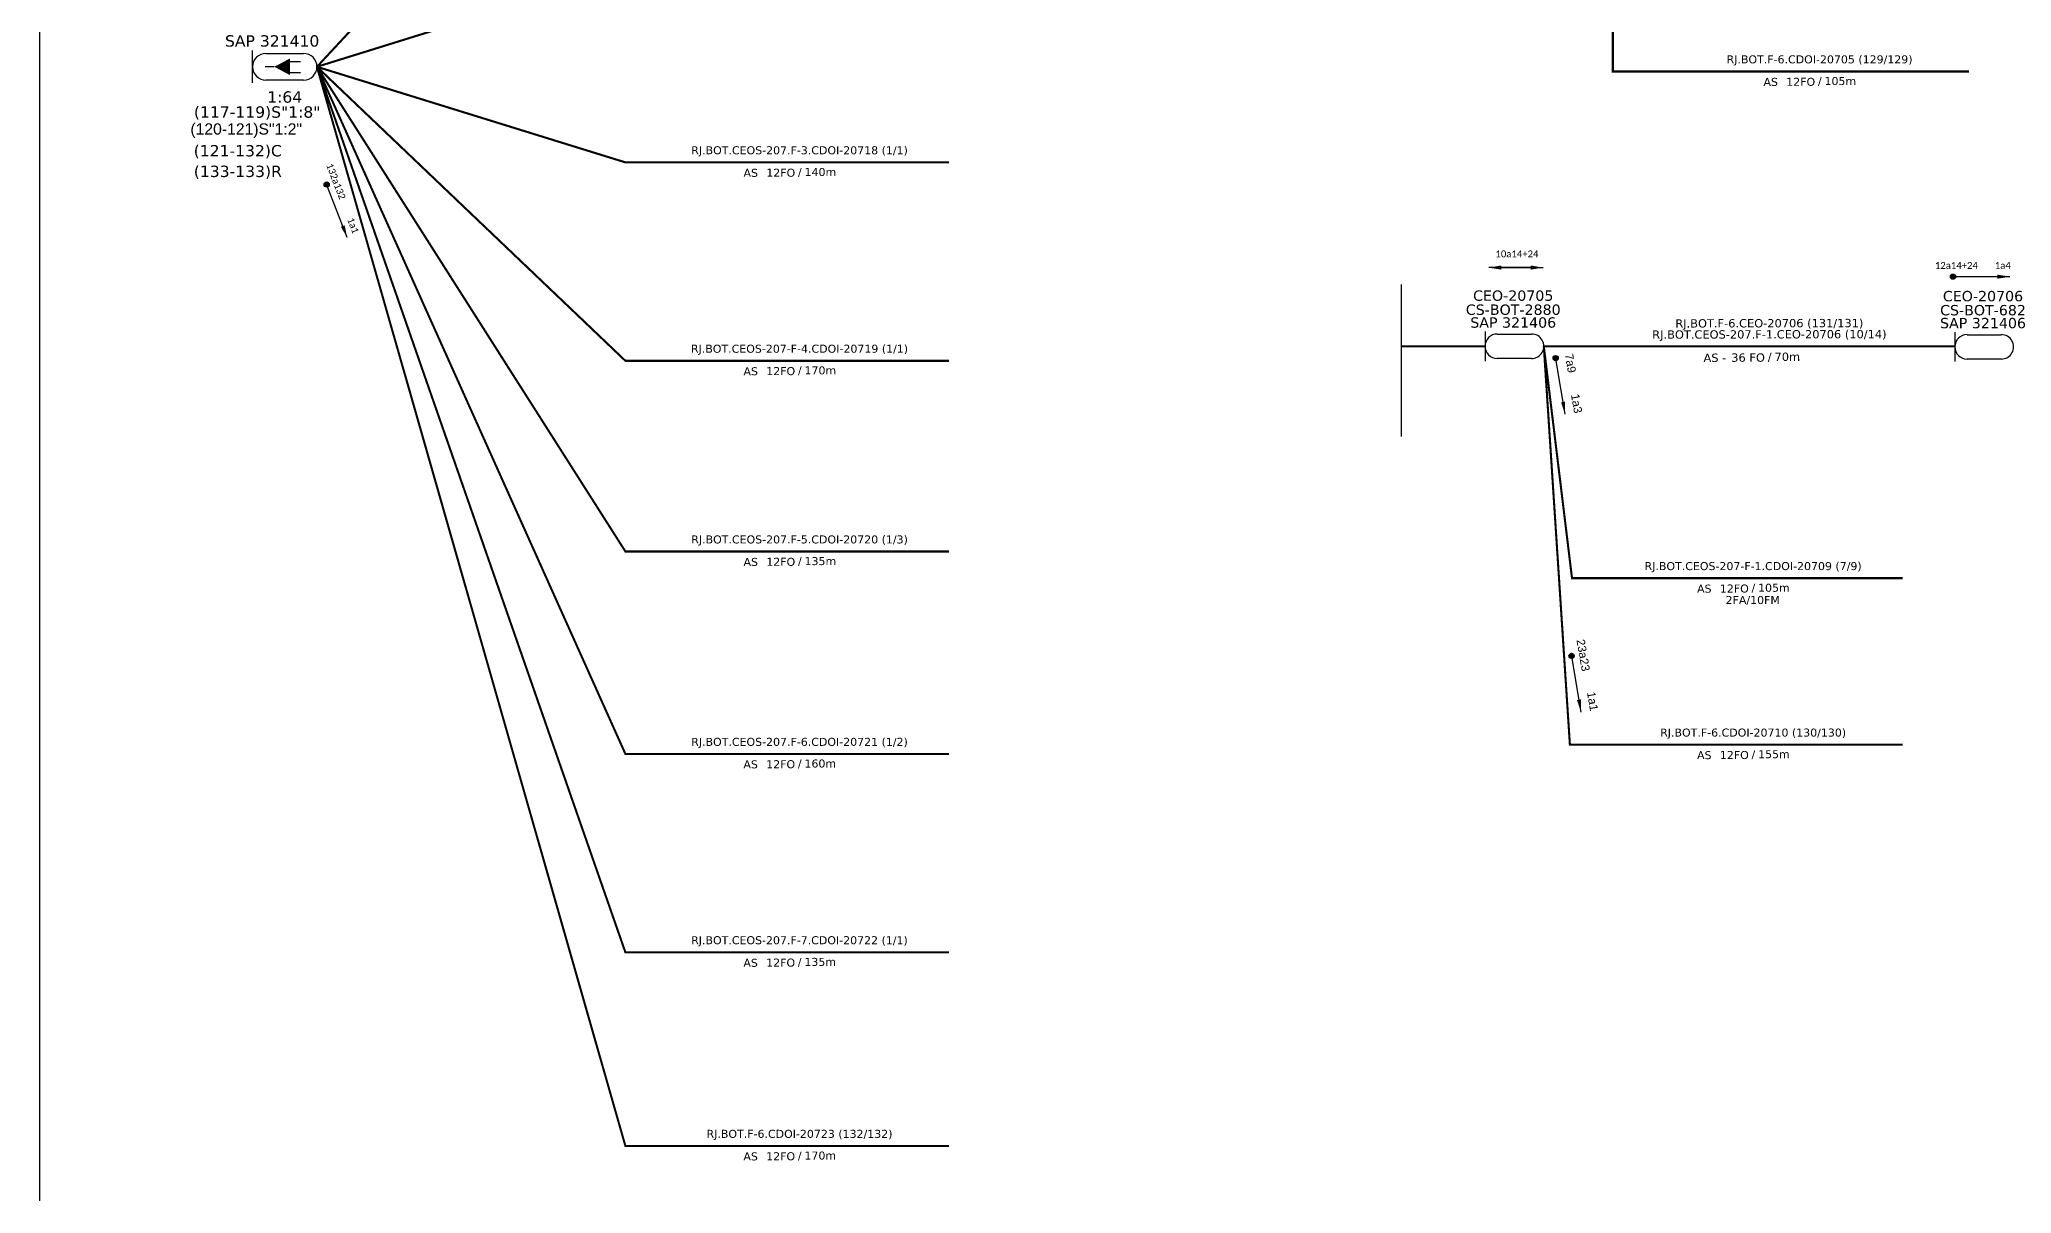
# Model space of a CAD drawing. Extents: x -89 to 1702, y 705 to 1299.
# Drawn here: x -89.3 to 266, y 940.2 to 1148 of the extents above; entities that cross this region are included whole.
import ezdxf
from ezdxf.enums import TextEntityAlignment as Align

# ---------------------------------------------------------------- set-up
doc = ezdxf.new("R2010")
doc.units = 0
for name, color, linetype in [('20.4-CEOS', 1, 'Continuous'), ('20.5-CEO', 1, 'Continuous'), ('CAP a instalar', 1, 'Continuous'), ('Seta indicação do cabo', 7, 'Continuous')]:
    doc.layers.add(name, color=color, linetype=linetype)
doc.layers.add('40.1-ETIQUETAS', color=1, linetype='Continuous', lineweight=20)
doc.styles.add('siredit', font='verdana.ttf')
doc.styles.get("Standard").update_dxf_attribs({"font": 'arial.ttf'})
doc.linetypes.add('FENCELINE1', pattern='A,0.25,-0.1,[133,ltypeshp.shx,S=0.1,R=0,X=-0.1,Y=0],-0.1,1', length=1.45)
doc.dimstyles.new('CC', dxfattribs={"dimtxt": 1, "dimasz": 2, "dimexe": 0.18, "dimexo": 0.0625, "dimgap": 0.09, "dimtad": 0, "dimdec": 0, "dimrnd": 1, "dimzin": 0, "dimdsep": 46, "dimtxsty": 'siredit', "dimblk": 'NONE', "dimcen": 0, "dimse1": 1, "dimse2": 1, "dimsd1": 1, "dimsd2": 1, "dimclrt": 7, "dimadec": 0, "dimazin": 0, "dimtfac": 1, "dimtdec": 0, "dimtofl": 0, "dimtmove": 0, "dimatfit": 3, "dimfxl": 0, "dimtolj": 1, "dimtzin": 0, "dimarcsym": 0})

# ---------------------------------------------------------------- blocks, each defined once
blk = doc.blocks.new('CEO_CT_DRT')
at = {"layer": '20.5-CEO', "color": 0}
for p, q in [((-1.56, 1.26), (1.8, 1.26)), ((1.8, -1.13), (-1.56, -1.13))]:
    blk.add_line(p, q, dxfattribs=at)
blk.add_lwpolyline([(-2.75, 1.51), (-2.75, -1.38)], dxfattribs=at)
for centre, start, end in [((-1.56, 0.07), 90, 270), ((1.8, 0.07), 270, 90)]:
    blk.add_arc(centre, 1.2, start, end, dxfattribs=at)
at = {"layer": '20.5-CEO', "color": 7, "style": 'siredit'}
for tag, p in [('CEO_Nº', (0.12, 5.61)), ('LOCAL', (0.12, 4.23)), ('SAP', (0.12, 2.97)), ('FIBRAS_RESERVA', (0.12, -1.94))]:
    blk.add_attdef(tag, text='', height=1.01, dxfattribs=at).set_placement(p, align=Align.TOP_CENTER)
blk = doc.blocks.new('ETIQUETA_RS5F')
at = {"layer": '40.1-ETIQUETAS', "color": 0, "style": 'siredit'}
blk.add_text('/', height=1.5, dxfattribs=at).set_placement((1.58, -1.95), align=Align.MIDDLE_RIGHT)
for tag, p in [('ETIQUETA_R_PRIMARIA', (1.21, 4.1)), ('ETIQUETA_R_SECUNDARIA', (1.21, 2.1)), ('F_ATIVAS/F_MORTAS', (1.14, -4.24))]:
    blk.add_attdef(tag, text='', height=1.5, dxfattribs=at).set_placement(p, align=Align.MIDDLE_CENTER)
for tag, p in [('TIPO_CABO', (-6.58, -2.12)), ('CAP_CABO', (0.4, -2.09))]:
    blk.add_attdef(tag, text='', height=1.5, dxfattribs=at).set_placement(p, align=Align.MIDDLE_RIGHT)
blk.add_attdef('METROS', text='', height=1.5, dxfattribs=at).set_placement((2.14, -1.95), align=Align.MIDDLE_LEFT)
for tag, p in [('FUSÃO_1', (0.85, -8.39)), ('FUSÃO_2', (0.85, -10.6)), ('FUSÃO_3', (0.85, -12.93)), ('FUSÃO_4', (0.85, -15.14)), ('FUSÃO_5', (0.85, -17.16))]:
    blk.add_attdef(tag, text='', height=1.5, dxfattribs=at).set_placement(p, align=Align.CENTER)
blk = doc.blocks.new('_None')
blk = doc.blocks.new('CEOS_RP_CT_DRT')
at = {"layer": '20.4-CEOS', "color": 0}
for p, q in [((-4.54, 1.19), (-1.19, 1.19)), ((-1.19, -1.19), (-4.54, -1.19))]:
    blk.add_line(p, q, dxfattribs=at)
for points in [[(-5.73, -1.43), (-5.73, 1.44)], [(-3.79, 0), (-4.59, 0)], [(-2.47, 0.48), (-1.45, 0.48)], [(-2.47, -0.52), (-1.45, -0.52)]]:
    blk.add_lwpolyline(points, dxfattribs=at)
blk.add_lwpolyline([(-3.79, 0, 0, 1.47, 0), (-2.41, 0, 1.47, 1.47, 0)], format="xyseb", dxfattribs=at)
for centre, start, end in [((-4.54, 0), 90, 270), ((-1.19, 0), 270, 90)]:
    blk.add_arc(centre, 1.19, start, end, dxfattribs=at)
at = {"layer": '20.4-CEOS', "color": 7, "style": 'siredit'}
for tag, p in [('Nº_DA_CEOS', (-2.86, 5.6)), ('LOCAL', (-2.86, 4.24)), ('SAP', (-2.86, 2.78)), ('RACIO_SPLITAGEM', (-2.86, -1.88)), ('FIBRAS_SPLITTER', (-2.86, -3.58)), ('FIBRAS_TOP_C', (-2.86, -5.08)), ('RESERVA_FINAIS', (-2.86, -6.39))]:
    blk.add_attdef(tag, text='', height=1.01, dxfattribs=at).set_placement(p, align=Align.TOP_CENTER)
blk = doc.blocks.new('SETA 2')
at = {"layer": 'Seta indicação do cabo'}
h = blk.add_hatch(color=256, dxfattribs=at)
h.dxf.hatch_style = 1
h.paths.add_polyline_path([(348.974, 271.648, 1), (348.848, 271.648, 1)])
blk.add_circle((348.911, 271.648), 0.0626, dxfattribs=at)
blk.add_leader([(350.279, 271.648), (348.974, 271.648)], dimstyle='CC', override={"dimasz": 0.3}, dxfattribs=at)

msp = doc.modelspace()

# ---------------------------------------------------------------- linework, layer by layer
msp.add_lwpolyline([(-89.32, 705.02), (749.25, 705.02), (749.25, 1299.02), (-89.32, 1299.02), (-89.32, 705.02)])
at = {"color": 7, "ltscale": 0.5}
msp.add_lwpolyline([(156, 1103.88), (156, 1076.5)], dxfattribs=at)
at = {"layer": 'CAP a instalar', "color": 7, "linetype": 'FENCELINE1', "ltscale": 7, "const_width": 0.375}
for points in [[(42.52, 1231.17), (-39.32, 1143.05)], [(258.33, 1142.21), (194.15, 1142.21), (194.13, 1231.08)], [(-39.32, 1143.05), (16.25, 1160.32)], [(74.56, 1125.84), (16.25, 1125.84), (-39.32, 1143.05)], [(74.55, 1090.11), (16.25, 1090.11), (-39.32, 1143.05)], [(74.56, 1055.78), (16.25, 1055.78), (-39.32, 1143.05)], [(74.55, 1019.33), (16.25, 1019.33), (-39.32, 1143.05)], [(74.54, 983.6), (16.25, 983.6), (-39.32, 1143.05)], [(74.55, 948.74), (16.25, 948.74), (-39.32, 1143.05)], [(156, 1092.72), (171.15, 1092.72)], [(181.72, 1092.72), (235.19, 1092.72), (244.07, 1092.72)], [(246.36, 1020.99), (186.42, 1020.99), (181.72, 1092.72)], [(246.36, 1050.97), (186.8, 1050.97), (181.72, 1092.72)]]:
    msp.add_lwpolyline(points, dxfattribs=at)
at = {"layer": 'CAP a instalar', "color": 7, "linetype": 'FENCELINE1', "ltscale": 30, "const_width": 0.375}
for points in [[(-39.32, 1143.05), (-39.32, 1143.05)], [(244.07, 1092.72), (255.79, 1092.72)]]:
    msp.add_lwpolyline(points, dxfattribs=at)
at = {"layer": 'Seta indicação do cabo', "color": 7}
for p, q in [((179.35, 1106.89), (171.81, 1106.89)), ((174.06, 1106.89), (181.6, 1106.89))]:
    msp.add_line(p, q, dxfattribs=at)
for points in [[(174.06, 1106.52), (171.81, 1106.89), (174.06, 1107.27)], [(179.35, 1107.27), (181.6, 1106.89), (179.35, 1106.52)]]:
    msp.add_solid(points, dxfattribs=at)

# ---------------------------------------------------------------- block references
at = {"color": 7, "yscale": 7.499999999999999, "zscale": 7.499999999999999}
for p, xscale, rotation in [((-2881.87, 2827.31), 7.499999999999998, 291.1500319713215), ((-2258.76, 3333.87), 7.499999999999999, 279.5330343062151), ((-2255.89, 3280.26), 7.499999999999999, 279.5330343062151)]:
    msp.add_blockref('SETA 2', p, dxfattribs=dict(at, xscale=xscale, rotation=rotation))
at = {"xscale": 7.499999999999999, "yscale": 7.499999999999999, "zscale": 7.499999999999999}
msp.add_blockref('SETA 2', (-2361.4, -932.1), dxfattribs=at)
at = {"layer": '20.4-CEOS', "color": 7}
ref = msp.add_blockref('CEOS_RP_CT_DRT', (-39.32, 1143.05), dxfattribs=dict(at, xscale=2.026561684906482, yscale=2.026561684906482, zscale=2.026561684906482))
ref.add_attrib('Nº_DA_CEOS', 'CEOS-207', dxfattribs={"color": 7, "height": 2.046, "style": 'siredit'}).set_placement((-46.77, 1154.33), align=Align.TOP_CENTER)
ref.add_attrib('LOCAL', 'CS 440', dxfattribs={"color": 7, "height": 2.046, "style": 'siredit'}).set_placement((-47.36, 1151.56), align=Align.TOP_CENTER)
ref.add_attrib('SAP', 'SAP 321410', dxfattribs={"color": 7, "height": 2.046, "style": 'siredit'}).set_placement((-47.39, 1148.73), align=Align.TOP_CENTER)
ref.add_attrib('RACIO_SPLITAGEM', '1:64', dxfattribs={"color": 7, "height": 2.046, "style": 'siredit'}).set_placement((-45.13, 1138.64), align=Align.TOP_CENTER)
ref.add_attrib('FIBRAS_SPLITTER', '(117-119)S"1:8"           ', dxfattribs={"color": 7, "height": 2.0462, "style": 'siredit'}).set_placement((-45.18, 1135.93), align=Align.TOP_CENTER)
ref.add_attrib('FIBRAS_TOP_C', ' (121-132)C                    ', dxfattribs={"color": 7, "height": 2.0462, "style": 'siredit'}).set_placement((-45.11, 1128.96), align=Align.TOP_CENTER)
ref.add_attrib('RESERVA_FINAIS', '(133-133)R                 ', dxfattribs={"color": 7, "height": 2.0462, "style": 'siredit'}).set_placement((-45.99, 1125.25), align=Align.TOP_CENTER)
ref = msp.add_blockref('CEO_CT_DRT', (176.21, 1092.6), dxfattribs=dict(at, xscale=1.837499999999997, yscale=1.837499999999997, zscale=1.837499999999997, rotation=359.9999964697354))
ref.add_attrib('CEO_Nº', 'CEO-20705', dxfattribs={"layer": '20.5-CEO', "color": 7, "height": 1.863, "rotation": 360, "style": 'siredit'}).set_placement((176.21, 1102.78), align=Align.TOP_CENTER)
ref.add_attrib('LOCAL', 'CS-BOT-2880', dxfattribs={"layer": '20.5-CEO', "color": 7, "height": 1.8628, "rotation": 360, "style": 'siredit'}).set_placement((176.21, 1100.25), align=Align.TOP_CENTER)
ref.add_attrib('SAP', 'SAP 321406', dxfattribs={"layer": '20.5-CEO', "color": 7, "height": 1.863, "rotation": 360, "style": 'siredit'}).set_placement((176.21, 1097.94), align=Align.TOP_CENTER)
ref = msp.add_blockref('CEO_CT_DRT', (260.85, 1092.5), dxfattribs=dict(at, xscale=1.837499999999997, yscale=1.837499999999997, zscale=1.837499999999997, rotation=359.9999964697354))
ref.add_attrib('CEO_Nº', 'CEO-20706', dxfattribs={"layer": '20.5-CEO', "color": 7, "height": 1.863, "rotation": 360, "style": 'siredit'}).set_placement((260.85, 1102.69), align=Align.TOP_CENTER)
ref.add_attrib('LOCAL', 'CS-BOT-682', dxfattribs={"layer": '20.5-CEO', "color": 7, "height": 1.863, "rotation": 360, "style": 'siredit'}).set_placement((260.85, 1100.16), align=Align.TOP_CENTER)
ref.add_attrib('SAP', 'SAP 321406', dxfattribs={"layer": '20.5-CEO', "color": 7, "height": 1.863, "rotation": 360, "style": 'siredit'}).set_placement((260.85, 1097.84), align=Align.TOP_CENTER)
at = {"layer": '40.1-ETIQUETAS', "color": 7}
ref = msp.add_blockref('ETIQUETA_RS5F', (221.18, 1092.78), dxfattribs=dict(at, xscale=0.9971809812180051, yscale=0.9971809812180051, zscale=0.9971809812180051, rotation=0.1179917413874841))
ref.add_attrib('ETIQUETA_R_PRIMARIA', 'RJ.BOT.F-6.CEO-20706 (131/131)', dxfattribs={"color": 0, "height": 1.4958, "rotation": 0.118, "style": 'siredit'}).set_placement((222.35, 1096.88), align=Align.MIDDLE_CENTER)
ref.add_attrib('ETIQUETA_R_SECUNDARIA', 'RJ.BOT.CEOS-207.F-1.CEO-20706 (10/14)', dxfattribs={"color": 0, "height": 1.4958, "rotation": 0.118, "style": 'siredit'}).set_placement((222.36, 1094.88), align=Align.MIDDLE_CENTER)
ref.add_attrib('TIPO_CABO', 'AS -', dxfattribs={"color": 0, "height": 1.496, "rotation": 0.118, "style": 'siredit'}).set_placement((214.59, 1090.66), align=Align.MIDDLE_RIGHT)
ref.add_attrib('CAP_CABO', '36 FO', dxfattribs={"color": 0, "height": 1.496, "rotation": 0.118, "style": 'siredit'}).set_placement((221.55, 1090.7), align=Align.MIDDLE_RIGHT)
ref.add_attrib('METROS', '70m', dxfattribs={"color": 0, "height": 1.496, "rotation": 0.118, "style": 'siredit'}).set_placement((223.29, 1090.84), align=Align.MIDDLE_LEFT)
at = {"layer": 'CAP a instalar', "color": 7, "ltscale": 30}
ref = msp.add_blockref('ETIQUETA_RS5F', (230.26, 1142.36), dxfattribs=dict(at, xscale=0.9610839720151912, yscale=0.9610839720151912, zscale=0.9610839720151912))
ref.add_attrib('ETIQUETA_R_SECUNDARIA', 'RJ.BOT.F-6.CDOI-20705 (129/129)', dxfattribs={"layer": '40.1-ETIQUETAS', "color": 0, "height": 1.4416, "style": 'siredit'}).set_placement((231.4, 1144.39), align=Align.MIDDLE_CENTER)
ref.add_attrib('TIPO_CABO', 'AS', dxfattribs={"layer": '40.1-ETIQUETAS', "color": 0, "height": 1.442, "style": 'siredit'}).set_placement((223.9, 1140.33), align=Align.MIDDLE_RIGHT)
ref.add_attrib('CAP_CABO', '12FO', dxfattribs={"layer": '40.1-ETIQUETAS', "color": 0, "height": 1.442, "style": 'siredit'}).set_placement((230.61, 1140.35), align=Align.MIDDLE_RIGHT)
ref.add_attrib('METROS', '105m', dxfattribs={"layer": '40.1-ETIQUETAS', "color": 0, "height": 1.442, "style": 'siredit'}).set_placement((232.29, 1140.49), align=Align.MIDDLE_LEFT)
ref = msp.add_blockref('ETIQUETA_RS5F', (46.5, 1125.99), dxfattribs=dict(at, xscale=0.9610839720151912, yscale=0.9610839720151912, zscale=0.9610839720151912))
ref.add_attrib('ETIQUETA_R_SECUNDARIA', 'RJ.BOT.CEOS-207.F-3.CDOI-20718 (1/1)', dxfattribs={"layer": '40.1-ETIQUETAS', "color": 0, "height": 1.4416, "style": 'siredit'}).set_placement((47.63, 1128.02), align=Align.MIDDLE_CENTER)
ref.add_attrib('TIPO_CABO', 'AS', dxfattribs={"layer": '40.1-ETIQUETAS', "color": 0, "height": 1.442, "style": 'siredit'}).set_placement((40.14, 1123.96), align=Align.MIDDLE_RIGHT)
ref.add_attrib('CAP_CABO', '12FO', dxfattribs={"layer": '40.1-ETIQUETAS', "color": 0, "height": 1.442, "style": 'siredit'}).set_placement((46.85, 1123.98), align=Align.MIDDLE_RIGHT)
ref.add_attrib('METROS', '140m', dxfattribs={"layer": '40.1-ETIQUETAS', "color": 0, "height": 1.442, "style": 'siredit'}).set_placement((48.53, 1124.11), align=Align.MIDDLE_LEFT)
ref = msp.add_blockref('ETIQUETA_RS5F', (46.49, 1090.27), dxfattribs=dict(at, xscale=0.9610839720151912, yscale=0.9610839720151912, zscale=0.9610839720151912))
ref.add_attrib('ETIQUETA_R_SECUNDARIA', 'RJ.BOT.CEOS-207-F-4.CDOI-20719 (1/1)', dxfattribs={"layer": '40.1-ETIQUETAS', "color": 0, "height": 1.4416, "style": 'siredit'}).set_placement((47.62, 1092.29), align=Align.MIDDLE_CENTER)
ref.add_attrib('TIPO_CABO', 'AS', dxfattribs={"layer": '40.1-ETIQUETAS', "color": 0, "height": 1.442, "style": 'siredit'}).set_placement((40.13, 1088.23), align=Align.MIDDLE_RIGHT)
ref.add_attrib('CAP_CABO', '12FO', dxfattribs={"layer": '40.1-ETIQUETAS', "color": 0, "height": 1.442, "style": 'siredit'}).set_placement((46.84, 1088.26), align=Align.MIDDLE_RIGHT)
ref.add_attrib('METROS', '170m', dxfattribs={"layer": '40.1-ETIQUETAS', "color": 0, "height": 1.442, "style": 'siredit'}).set_placement((48.52, 1088.39), align=Align.MIDDLE_LEFT)
ref = msp.add_blockref('ETIQUETA_RS5F', (46.5, 1055.93), dxfattribs=dict(at, xscale=0.9610839720151912, yscale=0.9610839720151912, zscale=0.9610839720151912))
ref.add_attrib('ETIQUETA_R_SECUNDARIA', 'RJ.BOT.CEOS-207.F-5.CDOI-20720 (1/3)', dxfattribs={"layer": '40.1-ETIQUETAS', "color": 0, "height": 1.4416, "style": 'siredit'}).set_placement((47.63, 1057.95), align=Align.MIDDLE_CENTER)
ref.add_attrib('TIPO_CABO', 'AS', dxfattribs={"layer": '40.1-ETIQUETAS', "color": 0, "height": 1.442, "style": 'siredit'}).set_placement((40.14, 1053.9), align=Align.MIDDLE_RIGHT)
ref.add_attrib('CAP_CABO', '12FO', dxfattribs={"layer": '40.1-ETIQUETAS', "color": 0, "height": 1.442, "style": 'siredit'}).set_placement((46.85, 1053.92), align=Align.MIDDLE_RIGHT)
ref.add_attrib('METROS', '135m', dxfattribs={"layer": '40.1-ETIQUETAS', "color": 0, "height": 1.442, "style": 'siredit'}).set_placement((48.53, 1054.05), align=Align.MIDDLE_LEFT)
ref = msp.add_blockref('ETIQUETA_RS5F', (218.29, 1051.12), dxfattribs=dict(at, xscale=0.9610839720151912, yscale=0.9610839720151912, zscale=0.9610839720151912))
ref.add_attrib('ETIQUETA_R_SECUNDARIA', 'RJ.BOT.CEOS-207-F-1.CDOI-20709 (7/9)', dxfattribs={"layer": '40.1-ETIQUETAS', "color": 0, "height": 1.4416, "style": 'siredit'}).set_placement((219.43, 1053.15), align=Align.MIDDLE_CENTER)
ref.add_attrib('TIPO_CABO', 'AS', dxfattribs={"layer": '40.1-ETIQUETAS', "color": 0, "height": 1.442, "style": 'siredit'}).set_placement((211.94, 1049.09), align=Align.MIDDLE_RIGHT)
ref.add_attrib('CAP_CABO', '12FO', dxfattribs={"layer": '40.1-ETIQUETAS', "color": 0, "height": 1.442, "style": 'siredit'}).set_placement((218.65, 1049.11), align=Align.MIDDLE_RIGHT)
ref.add_attrib('METROS', '105m', dxfattribs={"layer": '40.1-ETIQUETAS', "color": 0, "height": 1.442, "style": 'siredit'}).set_placement((220.32, 1049.25), align=Align.MIDDLE_LEFT)
ref.add_attrib('F_ATIVAS/F_MORTAS', '2FA/10FM', dxfattribs={"layer": '40.1-ETIQUETAS', "color": 0, "height": 1.442, "style": 'siredit'}).set_placement((219.36, 1047.04), align=Align.MIDDLE_CENTER)
ref = msp.add_blockref('ETIQUETA_RS5F', (218.29, 1021.14), dxfattribs=dict(at, xscale=0.9610839720151912, yscale=0.9610839720151912, zscale=0.9610839720151912))
ref.add_attrib('ETIQUETA_R_SECUNDARIA', 'RJ.BOT.F-6.CDOI-20710 (130/130)', dxfattribs={"layer": '40.1-ETIQUETAS', "color": 0, "height": 1.4416, "style": 'siredit'}).set_placement((219.43, 1023.17), align=Align.MIDDLE_CENTER)
ref.add_attrib('TIPO_CABO', 'AS', dxfattribs={"layer": '40.1-ETIQUETAS', "color": 0, "height": 1.442, "style": 'siredit'}).set_placement((211.94, 1019.11), align=Align.MIDDLE_RIGHT)
ref.add_attrib('CAP_CABO', '12FO', dxfattribs={"layer": '40.1-ETIQUETAS', "color": 0, "height": 1.442, "style": 'siredit'}).set_placement((218.65, 1019.13), align=Align.MIDDLE_RIGHT)
ref.add_attrib('METROS', '155m', dxfattribs={"layer": '40.1-ETIQUETAS', "color": 0, "height": 1.442, "style": 'siredit'}).set_placement((220.32, 1019.27), align=Align.MIDDLE_LEFT)
ref = msp.add_blockref('ETIQUETA_RS5F', (46.48, 1019.48), dxfattribs=dict(at, xscale=0.9610839720151912, yscale=0.9610839720151912, zscale=0.9610839720151912))
ref.add_attrib('ETIQUETA_R_SECUNDARIA', 'RJ.BOT.CEOS-207.F-6.CDOI-20721 (1/2)', dxfattribs={"layer": '40.1-ETIQUETAS', "color": 0, "height": 1.4416, "style": 'siredit'}).set_placement((47.62, 1021.5), align=Align.MIDDLE_CENTER)
ref.add_attrib('TIPO_CABO', 'AS', dxfattribs={"layer": '40.1-ETIQUETAS', "color": 0, "height": 1.442, "style": 'siredit'}).set_placement((40.12, 1017.45), align=Align.MIDDLE_RIGHT)
ref.add_attrib('CAP_CABO', '12FO', dxfattribs={"layer": '40.1-ETIQUETAS', "color": 0, "height": 1.442, "style": 'siredit'}).set_placement((46.83, 1017.47), align=Align.MIDDLE_RIGHT)
ref.add_attrib('METROS', '160m', dxfattribs={"layer": '40.1-ETIQUETAS', "color": 0, "height": 1.442, "style": 'siredit'}).set_placement((48.51, 1017.6), align=Align.MIDDLE_LEFT)
ref = msp.add_blockref('ETIQUETA_RS5F', (46.47, 983.76), dxfattribs=dict(at, xscale=0.9610839720151912, yscale=0.9610839720151912, zscale=0.9610839720151912))
ref.add_attrib('ETIQUETA_R_SECUNDARIA', 'RJ.BOT.CEOS-207.F-7.CDOI-20722 (1/1)', dxfattribs={"layer": '40.1-ETIQUETAS', "color": 0, "height": 1.4416, "style": 'siredit'}).set_placement((47.61, 985.78), align=Align.MIDDLE_CENTER)
ref.add_attrib('TIPO_CABO', 'AS', dxfattribs={"layer": '40.1-ETIQUETAS', "color": 0, "height": 1.442, "style": 'siredit'}).set_placement((40.12, 981.72), align=Align.MIDDLE_RIGHT)
ref.add_attrib('CAP_CABO', '12FO', dxfattribs={"layer": '40.1-ETIQUETAS', "color": 0, "height": 1.442, "style": 'siredit'}).set_placement((46.83, 981.75), align=Align.MIDDLE_RIGHT)
ref.add_attrib('METROS', '135m', dxfattribs={"layer": '40.1-ETIQUETAS', "color": 0, "height": 1.442, "style": 'siredit'}).set_placement((48.5, 981.88), align=Align.MIDDLE_LEFT)
ref = msp.add_blockref('ETIQUETA_RS5F', (46.48, 948.89), dxfattribs=dict(at, xscale=0.9610839720151912, yscale=0.9610839720151912, zscale=0.9610839720151912))
ref.add_attrib('ETIQUETA_R_SECUNDARIA', 'RJ.BOT.F-6.CDOI-20723 (132/132)', dxfattribs={"layer": '40.1-ETIQUETAS', "color": 0, "height": 1.4416, "style": 'siredit'}).set_placement((47.62, 950.92), align=Align.MIDDLE_CENTER)
ref.add_attrib('TIPO_CABO', 'AS', dxfattribs={"layer": '40.1-ETIQUETAS', "color": 0, "height": 1.442, "style": 'siredit'}).set_placement((40.12, 946.86), align=Align.MIDDLE_RIGHT)
ref.add_attrib('CAP_CABO', '12FO', dxfattribs={"layer": '40.1-ETIQUETAS', "color": 0, "height": 1.442, "style": 'siredit'}).set_placement((46.83, 946.88), align=Align.MIDDLE_RIGHT)
ref.add_attrib('METROS', '170m', dxfattribs={"layer": '40.1-ETIQUETAS', "color": 0, "height": 1.442, "style": 'siredit'}).set_placement((48.51, 947.01), align=Align.MIDDLE_LEFT)

# ---------------------------------------------------------------- texts
at = {"color": 7}
for s, insert, char_height, width, attachment_point, rotation in [('\\C7;\\fCalibri|b0|i0|c0|p34;132a132', (-35.89, 1122.43), 1.236, 20.895, 5, 291.15), ('\\C7;\\fCalibri|b0|i0|c0|p34;1a1', (-32.81, 1114.46), 1.236, 20.895, 5, 291.15), ('7a9', (186.97, 1091.53), 1.496, 2.4216, 1, 279.7479), ('1a3', (188.08, 1084.26), 1.496, 2.4216, 1, 279.7479), ('23a23', (189.07, 1040.09), 1.496, 2.4216, 1, 279.7479), ('1a1', (190.96, 1030.65), 1.496, 2.4216, 1, 279.7479)]:
    msp.add_mtext(s, dxfattribs=dict(at, insert=insert, char_height=char_height, width=width, attachment_point=attachment_point, rotation=rotation))
at = {"color": 7, "char_height": 1.236, "width": 20.895, "attachment_point": 5}
for s, insert in [('{\\fCalibri|b0|i0|c0|p34;\\C7;10a14+24}', (176.88, 1109.36)), ('{\\fCalibri|b0|i0|c0|p34;\\C7;12a14+24}', (256.05, 1107.28)), ('\\C7;\\fCalibri|b0|i0|c0|p34;1a4', (264.42, 1107.28))]:
    msp.add_mtext(s, dxfattribs=dict(at, insert=insert))
at = {"layer": '20.4-CEOS', "color": 7, "insert": (-62.12, 1132.87), "char_height": 2.0266, "width": 34.1873, "attachment_point": 1}
msp.add_mtext('(120-121)S"1:2"           ', dxfattribs=at)

doc.saveas('drawing.dxf')
